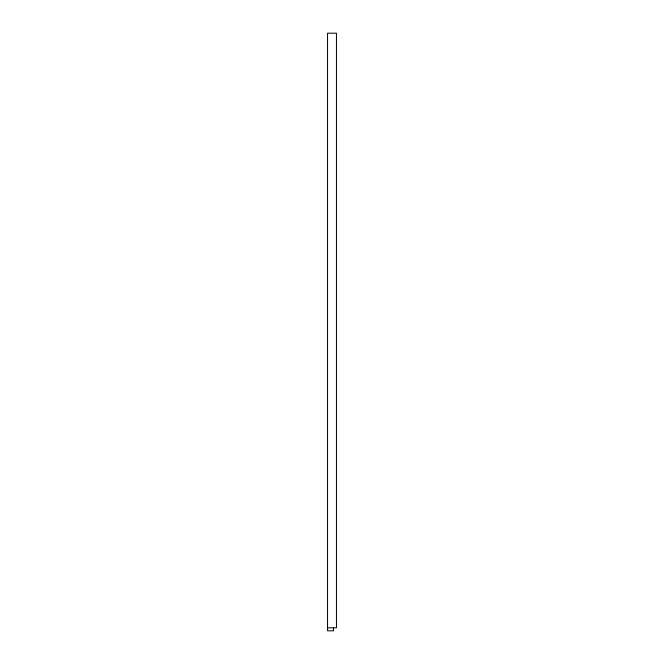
<?xml version="1.0" encoding="UTF-8"?>
<svg xmlns="http://www.w3.org/2000/svg" width="664" height="664" viewBox="0 0 664 664"><rect width="100%" height="100%" fill="white"/><g stroke="black" fill="none" stroke-linecap="round" stroke-linejoin="round"><path stroke-width="1" d="M327.543 627.829L336.457 627.829L336.457 33.2L327.543 33.2L327.543 630.8L333.486 630.8L333.486 627.688"/></g></svg>
